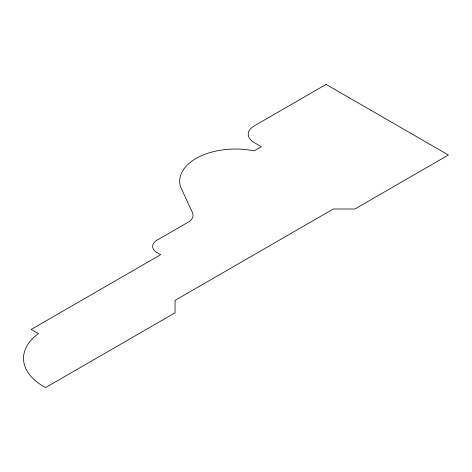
<?xml version="1.0" encoding="UTF-8"?>
<svg xmlns="http://www.w3.org/2000/svg" width="472" height="472" viewBox="0 0 472 472"><rect width="100%" height="100%" fill="white"/><g stroke="black" fill="none" stroke-linecap="round" stroke-linejoin="round"><path stroke-width="0.71" d="M326.111 84.411L254.178 125.941A20.343 11.747 0 0 0 254.178 142.556L261.37 146.709L254.178 150.863A55.879 32.261 0 0 0 180.44 186.593L192.428 212.559A17.983 10.384 0 0 1 189.437 221.462L157.07 240.154A15.257 8.809 0 0 0 157.07 252.614L160.663 254.691L31.187 329.444L38.379 333.598A69.231 39.972 0 0 0 45.572 387.589L175.053 312.83L175.053 300.375L333.309 209.007L354.885 209.007L448.4 155.017L326.111 84.411"/></g></svg>
